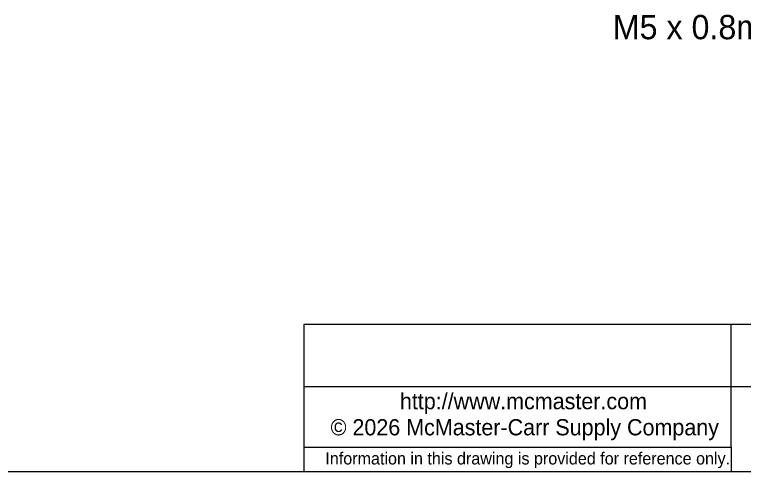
# Model space of a CAD drawing. Header units: millimetres. Extents: x 1.1 to 47.7, y 1.1 to 36.6.
# Drawn here: x 20.57 to 37.22, y 1.11 to 11.55 of the extents above; entities that cross this region are included whole.
import ezdxf

# ---------------------------------------------------------------- set-up
doc = ezdxf.new("R2010")
doc.units = ezdxf.units.MM
doc.header["$LTSCALE"] = 0.17487
doc.linetypes.add('SLD-Solid', pattern=[0])
doc.styles.add('SLDTEXTSTYLE0', font='ARIAL.TTF', dxfattribs={"width": 0.948})

# ---------------------------------------------------------------- blocks, each defined once
blk = doc.blocks.new('SW_NOTE_0_3')
at = {"color": 0, "linetype": 'SLD-Solid', "lineweight": 18, "insert": (2.955, 0.477), "char_height": 0.37014, "attachment_point": 2, "style": 'SLDTEXTSTYLE0'}
blk.add_mtext('http://www.mcmaster.com', dxfattribs=at)
blk = doc.blocks.new('Internet')
at = {"color": 7, "linetype": 'SLD-Solid', "lineweight": 18}
blk.add_blockref('SW_NOTE_0_3', (-2.767, -0.027), dxfattribs=at)
blk = doc.blocks.new('SW_NOTE_0_2')
at = {"color": 0, "linetype": 'SLD-Solid', "lineweight": 18, "insert": (4.78, 0.358), "char_height": 0.27761, "attachment_point": 2, "style": 'SLDTEXTSTYLE0'}
blk.add_mtext('Information in this drawing is provided for reference only.', dxfattribs=at)
blk = doc.blocks.new('Shortened Dimensions Statement')
at = {"color": 7, "linetype": 'SLD-Solid', "lineweight": 18}
blk.add_blockref('SW_NOTE_0_2', (-4.55, -0.212), dxfattribs=at)

msp = doc.modelspace()

# ---------------------------------------------------------------- linework, layer by layer
at = {"color": 7, "linetype": 'SLD-Solid', "lineweight": 18}
for p, q in [((47.7483, 4.465), (27.1715, 4.465)), ((27.1715, 4.465), (27.1715, 1.1104)), ((36.9216, 3.0537), (36.9216, 4.465)), ((27.1715, 3.0537), (47.7483, 3.0537)), ((36.9216, 1.6656), (36.9216, 3.0537)), ((27.1715, 1.6656), (36.9216, 1.6656)), ((36.9216, 1.6656), (36.9216, 1.1104)), ((1.1104, 1.1104), (47.7483, 1.1104))]:
    msp.add_line(p, q, dxfattribs=at)

# ---------------------------------------------------------------- block references
at = {"color": 7, "linetype": 'Continuous'}
for name, p in [('Internet', (31.9941, 2.4509)), ('Shortened Dimensions Statement', (32.0495, 1.4002))]:
    msp.add_blockref(name, p, dxfattribs=at)

# ---------------------------------------------------------------- texts
at = {"color": 7, "linetype": 'Continuous', "lineweight": 0, "style": 'SLDTEXTSTYLE0'}
for s, insert, char_height, attachment_point in [('M5 x 0.8mm', (34.2199, 11.5382), 0.55521, 1), ('© 2026 McMaster-Carr Supply Company', (32.2131, 2.3042), 0.370142, 2)]:
    msp.add_mtext(s, dxfattribs=dict(at, insert=insert, char_height=char_height, attachment_point=attachment_point))

doc.saveas('drawing.dxf')
